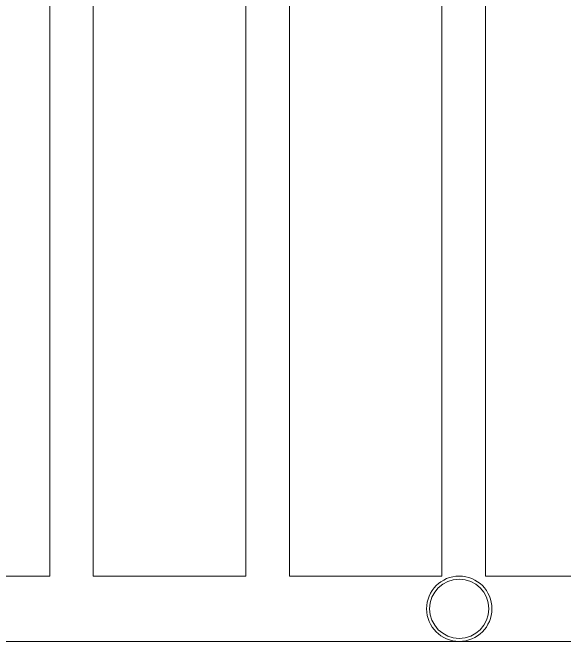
# Model space of a CAD drawing. Header units: metres. Extents: x -13316 to 152404, y -3899 to 30226.
# Drawn here: x 113733.5 to 113986.7, y 2713.2 to 3002 of the extents above; entities that cross this region are included whole.
import ezdxf

# ---------------------------------------------------------------- set-up
doc = ezdxf.new("R2010")
doc.units = ezdxf.units.M
doc.header["$LTSCALE"] = 100
doc.header["$MEASUREMENT"] = 0
doc.layers.get('0').update_dxf_attribs({"color": 9, "lineweight": 9})
for name, color, linetype, lineweight in [('06B', 9, 'Continuous', 9), ('06D', 9, 'Continuous', 9), ('10', 9, 'Continuous', 9)]:
    doc.layers.add(name, color=color, linetype=linetype, lineweight=lineweight)

# ---------------------------------------------------------------- blocks, each defined once
blk = doc.blocks.new('p-kolon celik')
at = {"layer": '10'}
for radius in [15, 13.6]:
    blk.add_circle((0, 0), radius, dxfattribs=at)
blk = doc.blocks.new('pergolecatikati_krtrevizegorunus')
at = {"layer": '06B'}
for points in [[(-830, 1618), (-830, 3), (-800, 3), (-800, 90), (-30, 90), (-30, 3), (0, 3), (0, 1618), (-30, 1618), (-30, 1550), (-800, 1550), (-800, 1618)], [(-30, 360), (-30, 290), (-800, 290), (-800, 360)], [(-30, 270), (-30, 200), (-800, 200), (-800, 270)], [(-30, 180), (-30, 110), (-800, 110), (-800, 180)]]:
    blk.add_lwpolyline(points, close=True, dxfattribs=at)
blk = doc.blocks.new('p-cati_vw')
at = {"rotation": 90}
blk.add_blockref('p-kolon celik', (875.51, -2860.03), dxfattribs=at)
at = {"layer": '06B', "rotation": 1.082915e-10}
blk.add_blockref('pergolecatikati_krtrevizegorunus', (890.51, -3138), dxfattribs=at)

msp = doc.modelspace()

# ---------------------------------------------------------------- block references
at = {"layer": '06D', "rotation": 269.9999999998917}
msp.add_blockref('p-cati_vw', (116798.49, 3603.68), dxfattribs=at)

doc.saveas('drawing.dxf')
